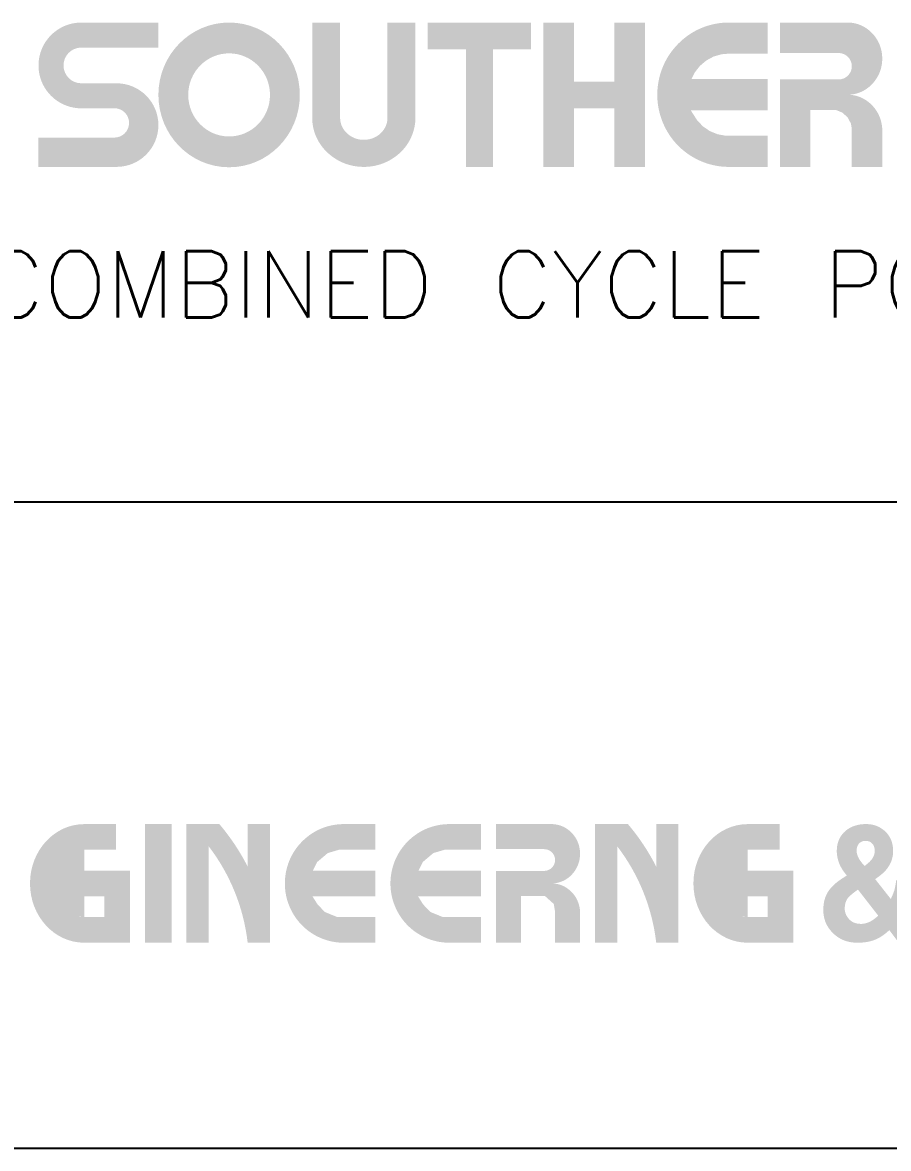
# Model space of a CAD drawing. Header units: millimetres. Extents: x 162 to 582, y 91 to 388.
# Drawn here: x 520.16 to 530.69, y 134.9 to 148.6 of the extents above; entities that cross this region are included whole.
import ezdxf

# ---------------------------------------------------------------- set-up
doc = ezdxf.new("R2010")
doc.units = ezdxf.units.MM
doc.layers.add('0_Title Block', color=7, linetype='Continuous')
doc.styles.get("Standard").update_dxf_attribs({"font": 'txt.shx', "bigfont": 'bigfont.shx'})

# ---------------------------------------------------------------- blocks, each defined once
blk = doc.blocks.new('GE&DAEWOO_TEMPLATE')
h = blk.add_hatch(color=0)
h.dxf.hatch_style = 1
h.paths.add_polyline_path([(359.0413957731532, 57.25385302777572, 1.035759698811797), (359.0780403342344, 56.21110791327897), (359.4431727743299, 56.21110791327894, -1), (359.4431727743299, 55.85395926097507), (358.519379327078, 55.85395926097507), (358.519379327078, 55.49731623438069), (359.4699212422904, 55.49731623438069, 1), (359.4699212422904, 56.5142540039525), (359.0413957731532, 56.5142540039525, -1), (359.0413957731532, 56.9494191594486), (359.9783901270762, 56.9494191594486), (359.9783901270762, 57.25385302777572)])
h = blk.add_hatch(color=0)
h.dxf.hatch_style = 1
edge = h.paths.add_edge_path()
edge.add_ellipse((360.8388690325858, 56.37322278879776), major_axis=(0, 0.880630238977957), ratio=0.9771171456799085, start_angle=0, end_angle=360)
edge = h.paths.add_edge_path(flags=16)
edge.add_ellipse((360.8388690325858, 56.37322278879776), major_axis=(0, 0.5057271844221601), ratio=0.9835846131046976, start_angle=0, end_angle=360)
h = blk.add_hatch(color=0)
h.dxf.hatch_style = 1
h.paths.add_polyline_path([(362.1896843105256, 57.25385302777572), (361.849918393734, 57.25385302777572), (361.849918393734, 56.09418825791764), (361.8508242978338, 56.06242267163942), (361.8535252382578, 56.03069885944225), (361.8579960571933, 55.99912582205887), (361.8642115968273, 55.96781256022209), (361.8721466993469, 55.93686807466457), (361.8817762069392, 55.9064013661191), (361.8930749617914, 55.87652143531848), (361.9060205546012, 55.84733507475484), (361.9206376980346, 55.8188900524916), (361.9368860392445, 55.79123369919267), (361.954695653568, 55.76442941034165), (361.9739966163423, 55.73854058142219), (361.9947190029044, 55.71363060791798), (362.0167928885915, 55.68976288531262), (362.0401483487406, 55.6670008090898), (362.0647154586887, 55.64540777473316), (362.0904242937733, 55.62504717772637), (362.1172049293311, 55.60598241355305), (362.1449874406994, 55.58827687769687), (362.1737019032154, 55.57199396564145), (362.2032783922159, 55.55719707287049), (362.2336469830383, 55.54394959486761), (362.2647377510195, 55.53231492711647), (362.296480271526, 55.52235573556077), (362.3287590162855, 55.51406394460867), (362.3614570838457, 55.50741394920456), (362.3944800731318, 55.50240996491405), (362.427733583069, 55.49905620730281), (362.4611232125827, 55.49735689193648), (362.4945545605981, 55.49731623438069), (362.5279332260405, 55.49893845020109), (362.5611648078352, 55.50222775496331), (362.5941549049076, 55.50718836423303), (362.6268091161828, 55.51382449357587), (362.6590330405861, 55.52214035855748), (362.6907322770429, 55.5321401747435), (362.7218191366977, 55.54379596291821), (362.7522202422664, 55.55702004645055), (362.7818566938757, 55.571758240552), (362.8106493842356, 55.58795743234985), (362.8385192060558, 55.60556450897143), (362.8653870520465, 55.62452635754397), (362.8911738149174, 55.64478986519477), (362.9158003873782, 55.66630191905112), (362.9391876621391, 55.68900940624032), (362.96125653191, 55.71285921388966), (362.9819278894005, 55.7377982291264), (363.0011226273208, 55.76377333907784), (363.018775073022, 55.79073028516115), (363.0348939607728, 55.81859285208736), (363.049454879024, 55.84726506388573), (363.0624251456885, 55.87665023959164), (363.0737720786794, 55.90665169824055), (363.0834629959102, 55.93717275886775), (363.0914652152937, 55.96811674050869), (363.0977460547432, 55.99938696219874), (363.1022728321718, 56.03088674297334), (363.1050128654927, 56.06251940186786), (363.1059334726189, 56.09418825791921), (363.1059334726191, 57.25385302777572), (362.7661675558271, 57.25385302777572), (362.7661675558272, 56.09418825792082), (362.7657584421082, 56.07992246529912), (362.7645339182569, 56.065691247853), (362.7624896076151, 56.051549555224), (362.7595875530303, 56.03753098835075), (362.7558461922597, 56.02367076784736), (362.7512933563505, 56.0100059567414), (362.7459568763502, 55.99657361806037), (362.7398645833063, 55.98341081483191), (362.7330443082662, 55.97055461008358), (362.7255238822773, 55.95804206684292), (362.7173311363872, 55.94591024813752), (362.7084939016432, 55.93419621699498), (362.6990400090929, 55.9229370364428), (362.6889972897836, 55.91216976950861), (362.6783935747628, 55.90193147921993), (362.667256695078, 55.89225922860439), (362.6556144817765, 55.8831900806895), (362.6434947659059, 55.87476109850289), (362.6308989560112, 55.86699645838338), (362.6177979550615, 55.85988568908782), (362.6042389089524, 55.85343623606225), (362.590272754234, 55.84765692314438), (362.5759504274557, 55.84255657417191), (362.5613228651675, 55.83814401298253), (362.5464410039193, 55.83442806341392), (362.5313557802606, 55.83141754930378), (362.5161181307413, 55.82912129448982), (362.5007789919114, 55.82754812280972), (362.4853893003204, 55.82670685810119), (362.4699999925182, 55.82660632420189), (362.4546620050546, 55.82725534494952), (362.4394262744794, 55.82866274418181), (362.4243437373423, 55.83083734573643), (362.4094653301931, 55.83378797345107), (362.3948010456542, 55.83752884177663), (362.3803470824849, 55.84205020323265), (362.3661427923403, 55.84732226868692), (362.3522275854122, 55.85331523202981), (362.3386408718924, 55.85999928715152), (362.3254220619732, 55.86734462794237), (362.3126105658465, 55.8753214482926), (362.3002457937042, 55.88389994209247), (362.2883671557383, 55.89305030323226), (362.2770140621409, 55.90274272560227), (362.2662259231039, 55.91294740309272), (362.2560421488193, 55.9236345295939), (362.2465021494792, 55.93477429899609), (362.2376453352754, 55.94633690518954), (362.2295111163999, 55.95829254206456), (362.2221371754733, 55.97061352269903), (362.2154964391426, 55.98333816124425), (362.2095771524404, 55.996448915874), (362.2043952865022, 56.00988808193667), (362.199966812464, 56.02359795478074), (362.1963077014617, 56.03752082975468), (362.1934339246309, 56.05159900220687), (362.1913614531073, 56.06577476748582), (362.1901062580271, 56.07999042093991), (362.1896843105256, 56.0941882579161)])
h = blk.add_hatch(color=0)
h.dxf.hatch_style = 1
h.paths.add_polyline_path([(363.7197821962554, 56.92777785199881), (363.7197821962554, 55.49731623438069), (364.0492432542193, 55.49731623438069), (364.0492432542193, 56.92777785199881), (364.5125202646799, 56.92777785199881), (364.5125202646799, 57.25385302777572), (363.2565051857948, 57.25385302777572), (363.2565051857948, 56.92777785199881)])
h = blk.add_hatch(color=0)
h.dxf.hatch_style = 1
h.paths.add_polyline_path([(365.5278904511708, 56.53611316441744), (365.0338460764943, 56.53611316441744), (365.0338460764943, 57.25385302777572), (364.6630919778557, 57.25385302777572), (364.6630919778557, 55.49731623438069), (365.0338460764943, 55.49731623438069), (365.0338460764943, 56.21033241317808), (365.5278904511708, 56.21033241317808), (365.5278904511708, 55.49731623438069), (365.8986445513527, 55.49731623438069), (365.8986445513527, 57.25385302777572), (365.5278904511708, 57.25385302777572)])
h = blk.add_hatch(color=0)
h.dxf.hatch_style = 1
h.paths.add_polyline_path([(366.6527816375925, 57.21200276352873), (366.6164749094318, 57.19937896211249), (366.5808103711573, 57.18514035264664), (366.5458372535493, 57.16926582124161), (366.5116064855538, 57.15179511639685), (366.4781730435113, 57.13278100633295), (366.4455919037624, 57.11227625927052), (366.4139180426477, 57.09033364343018), (366.3832064365074, 57.06700592703257), (366.3535120616823, 57.04234587829826), (366.3248898945126, 57.01640626544791), (366.297394911339, 56.98923985670217), (366.2710820885019, 56.96089942028154), (366.2460064023418, 56.93143772440675), (366.2222228291993, 56.90090753729834), (366.1997863454146, 56.86936162717697), (366.1787519273284, 56.83685276226322), (366.1591745512814, 56.80343371077775), (366.1411091936136, 56.76915724094114), (366.1246108306658, 56.73407612097402), (366.1097335019127, 56.69824393315456), (366.0964726576429, 56.66176166679716), (366.0848169619643, 56.62472580772794), (366.0747783460766, 56.58721074015128), (366.0663687411798, 56.54929084827162), (366.0596000784737, 56.51104051629333), (366.0544842891586, 56.47253412842085), (366.051033304434, 56.43384606885854), (366.0492590555001, 56.39505072181083), (366.0491734735567, 56.35622247148217), (366.0507884898038, 56.31743570207692), (366.0541160354413, 56.27876479779948), (366.0591680416692, 56.24028414285426), (366.0659564396873, 56.20206812144571), (366.0744678257894, 56.16419010857388), (366.084635646219, 56.12672014282785), (366.096425894019, 56.08972850144787), (366.1098061113071, 56.0532855057825), (366.1247438402006, 56.01746147718036), (366.1412066228174, 55.9823267369901), (366.1591620012753, 55.94795160656028), (366.1785775176916, 55.91440640723954), (366.1994207141842, 55.88176146037647), (366.2216591328706, 55.85008708731966), (366.2452603158687, 55.81945360941781), (366.270191805296, 55.78993134801944), (366.2964211432701, 55.76159062447317), (366.3239122497646, 55.734497166458), (366.3525903947261, 55.70867137786873), (366.3823840635167, 55.68414445409343), (366.4132268860865, 55.66095473926218), (366.4450524923855, 55.63914057750497), (366.4777945123637, 55.61874031295179), (366.5113865759714, 55.59979228973263), (366.5457623131585, 55.58233485197755), (366.5808553538753, 55.56640634381648), (366.6165993280719, 55.55204510937948), (366.6529278656981, 55.53928949279653), (366.6897745967043, 55.52817783819761), (366.7270731510405, 55.51874848971278), (366.7647571491677, 55.51103971261223), (366.8027530685119, 55.50504858401644), (366.840977808821, 55.50075856449904), (366.8793494972628, 55.49817824948033), (366.9177862610051, 55.49731623438069), (367.3913681302938, 55.49731623438069), (367.3913681302938, 55.87756552513967), (366.8751120297927, 55.8775655251397), (366.7817440879596, 55.89475936510973), (366.6887125563638, 55.93282656684853), (366.6055084524165, 55.98962459035373), (366.5345599171061, 56.06307438510984), (366.4566482385877, 56.18545998569874), (367.3913681302938, 56.18545998569874), (367.3913681302938, 56.56570927645767), (366.4644604712284, 56.56570927645656), (366.5047874126783, 56.64622959412013), (366.5682292663764, 56.72663699867074), (366.6459593079736, 56.79231306910299), (366.7340560379525, 56.83974437842637), (366.8306623583109, 56.86805473341313), (366.9011989801945, 56.87360373701674), (367.3913681302938, 56.87360373701674), (367.3913681302938, 57.25385302777572), (366.9177862610051, 57.25385302777572), (366.8793663193156, 57.25298136225349), (366.840990621826, 57.25037808468471), (366.8027450496854, 57.24606077356609), (366.7647154840428, 57.24004700739444), (366.7269878060471, 57.23235436466649), (366.6896478968473, 57.223000423879)])
h = blk.add_hatch(color=0)
h.dxf.hatch_style = 1
h.paths.add_polyline_path([(368.2550887082041, 56.88317253449992, -1), (368.2550887082041, 56.56092487771606), (367.5419398434695, 56.56092487771606), (367.5419398434695, 55.49731623438061), (367.9126203367454, 55.49731623438061), (367.9126203367454, 56.19024438444026), (368.2227081760806, 56.19024438444026), (368.3017573762766, 56.15713789091502), (368.3639862831153, 56.1010906783916), (368.4049976521724, 56.02515777700783), (368.4162125365959, 55.95777068060929), (368.4162125365959, 55.49731623438061), (368.7868930298716, 55.49731623438061), (368.7868930298716, 55.93645043272939), (368.7864576140341, 55.95612254356168), (368.7851594842853, 55.97579038324034), (368.7830108172701, 55.99540386083174), (368.7800237896338, 56.01491288540225), (368.7762105780216, 56.03426736601823), (368.7715833590786, 56.05341721174604), (368.76615430945, 56.07231233165203), (368.759935605781, 56.09090263480257), (368.7529394247168, 56.10913803026402), (368.7451777620897, 56.12696863151386), (368.7366329707426, 56.14438613596606), (368.727307389325, 56.16138729118907), (368.7172303167735, 56.17794424579408), (368.7064310520242, 56.19402914839226), (368.6949388940138, 56.20961414759475), (368.6827831416787, 56.22467139201277), (368.6699930939551, 56.23917303025745), (368.6565980497795, 56.25309121094), (368.6426273080884, 56.26639808267156), (368.6281101678181, 56.2790657940633), (368.6130759279051, 56.29106649372642), (368.5975538872858, 56.30237233027206), (368.5815733448966, 56.31295545231141), (368.5651635996738, 56.32278800845563), (368.548353950554, 56.33184214731592), (368.5311736964733, 56.3400900175034), (368.5136521363685, 56.34750376762929), (368.4958185691758, 56.35405554630475), (368.4777033676268, 56.35972408121141), (368.4593492468281, 56.36453599283108), (368.4408022808665, 56.368491507396), (368.4221077958914, 56.37158237670469), (368.4033111180521, 56.37380035255559), (368.3844575734978, 56.37513718674725), (368.365592488378, 56.37558463107818), (368.387969864324, 56.37622206544032), (368.4103358837166, 56.37812063530387), (368.4326086641103, 56.38125974083468), (368.4547063230592, 56.38561878219851), (368.4765469781178, 56.39117715956117), (368.4980487468405, 56.39791427308845), (368.5191297467816, 56.40580952294613), (368.5397080954954, 56.41484230930003), (368.5597202690394, 56.42500703995543), (368.5791717316647, 56.43632724024093), (368.5980248473885, 56.44875750349793), (368.6162359122127, 56.46224594529886), (368.633761222139, 56.47674068121604), (368.6505570731696, 56.49218982682194), (368.6665797613063, 56.50854149768891), (368.6817855825508, 56.52574380938935), (368.6961308329053, 56.54374487749564), (368.7095718083714, 56.56249281758019), (368.7220648049511, 56.58193574521539), (368.7335661186464, 56.60202177597358), (368.744032045459, 56.62269902542722), (368.7534188813909, 56.64391560914866), (368.7616829224439, 56.66561964271033), (368.76878046462, 56.68775924168455), (368.774667803921, 56.71028252164378), (368.7793350171788, 56.73312662554116), (368.7828247345373, 56.75621112935706), (368.7851412081458, 56.77946769983889), (368.7862877451562, 56.80282830719153), (368.7862676527205, 56.82622492161998), (368.7850842379905, 56.84958951332916), (368.7827408081181, 56.87285405252406), (368.779240670255, 56.89595050940959), (368.7745871315534, 56.91881085419075), (368.7687834991649, 56.94136705707245), (368.7618330802414, 56.96355108825966), (368.753739181935, 56.98529491795733), (368.7445051113972, 57.00653051637043), (368.7341395001818, 57.02719376374108), (368.7227018625614, 57.04725381965763), (368.7102446944937, 57.06666753415654), (368.6968139316193, 57.08538631350565), (368.6824555095795, 57.10336156397284), (368.6672153640155, 57.12054469182598), (368.6511394305683, 57.13688710333292), (368.6342736448789, 57.15234020476154), (368.6166639425886, 57.16685540237968), (368.5983562593383, 57.18038410245524), (368.5793965307693, 57.19287771125603), (368.5598306925224, 57.20428763504997), (368.5397046802389, 57.21456528010489), (368.5190644272993, 57.22366208455591), (368.4979582752628, 57.23157370940976), (368.4764542574425, 57.2383130725043), (368.4546274111751, 57.24386380430205), (368.4325527737981, 57.24820953526556), (368.4103053826482, 57.25133389585731), (368.3879602750625, 57.25322051653987), (368.365592488378, 57.25385302777572), (367.5419398434695, 57.25385302777572), (367.5419398434695, 56.88317253449992)])
h = blk.add_hatch(color=0)
h.dxf.hatch_style = 1
edge = h.paths.add_edge_path()
edge.add_ellipse((359.0759976291633, 46.77768069049732), major_axis=(0, 0.7215676394905111), ratio=0.9144614777091226, start_angle=0, end_angle=180)
edge.add_line((359.0759976291633, 46.0561130510068), (359.6334101666492, 46.0561130510068))
edge.add_line((359.6334101666492, 46.0561130510068), (359.6334101666492, 46.93388327286425))
edge.add_line((359.6334101666492, 46.93388327286425), (359.3210050019154, 46.93388327286425))
edge.add_line((359.3210050019154, 46.93388327286425), (359.0085998371816, 46.93388327286425))
edge.add_line((359.0085998371816, 46.93388327286425), (359.0085998371816, 46.62147810813041))
edge.add_line((359.0085998371816, 46.62147810813042), (359.3210050019154, 46.62147810813042))
edge.add_line((359.3210050019154, 46.62147810813042), (359.3210050019154, 46.36851821574076))
edge.add_line((359.3210050019154, 46.36851821574076), (359.0147114830718, 46.36851821574079))
edge.add_ellipse((359.0759976291633, 46.77768069049732), major_axis=(0, 0.4091624747565734), ratio=0.8483640974824238, start_angle=360, end_angle=540, ccw=False)
edge.add_line((359.0759976291633, 47.18684316525389), (359.4637117199148, 47.18684316525389))
edge.add_line((359.4637117199147, 47.18684316525389), (359.4637117199147, 47.49924832998783))
edge.add_line((359.4637117199147, 47.49924832998782), (359.0759976291633, 47.49924832998782))
h = blk.add_hatch(color=0)
h.dxf.hatch_style = 1
h.paths.add_polyline_path([(359.8153812499133, 46.05611305100682), (360.1383480648548, 46.05611305100682), (360.1383480648548, 47.49924832998782), (359.8153812499133, 47.49924832998782)])
h = blk.add_hatch(color=0)
h.dxf.hatch_style = 1
h.paths.add_polyline_path([(361.3354242768895, 47.49924832998782), (361.0647457021026, 47.49924832998782), (361.0647457021024, 46.98176965468618, 0.05899357229426518), (360.7201863777774, 47.49924832998782), (360.3203191481189, 47.49924832998782), (360.3203191481189, 46.0561130510068), (360.5909977229059, 46.0561130510068), (360.5909977229059, 47.22856975520085, -0.135670494216322), (361.0647457021026, 46.0561130510068), (361.3354242768895, 46.0561130510068)])
h = blk.add_hatch(color=0)
h.dxf.hatch_style = 1
h.paths.add_polyline_path([(361.8521684266342, 46.62147810813038), (362.6201154783319, 46.62147810813038), (362.6201154783319, 46.93388327286425), (361.8585867997499, 46.93388327286335), (361.9108383825737, 47.03821337815123), (362.0398804148386, 47.14724424222401), (362.1750078707061, 47.18684316525388), (362.6201154783319, 47.18684316525388), (362.6201154783319, 47.49924832998782), (362.2310301454052, 47.49924832998782), (362.1994650945181, 47.49853218713712), (362.1679363937752, 47.49639338667781), (362.1365146014003, 47.49284637074905), (362.105270275617, 47.48790558149005), (362.0742739746489, 47.48158546103993), (362.0435962567196, 47.47390045153789), (362.013307680053, 47.46486499512309), (361.9834788028725, 47.45449353393474), (361.9541775359785, 47.44279537895099), (361.9254443263891, 47.42975318342508), (361.8973210163015, 47.41539960392423), (361.8698527731706, 47.39977799375652), (361.8430847644515, 47.38293170623004), (361.8170621575991, 47.36490409465289), (361.7918301200683, 47.34573851233316), (361.7674338193142, 47.32547831257892), (361.7439184227915, 47.30416684869829), (361.7213290979552, 47.28184747399935), (361.6997110122603, 47.2585635417902), (361.6791093331618, 47.23435840537893), (361.6595692281145, 47.20927541807363), (361.6411358645736, 47.18335793318238), (361.6238544099937, 47.1566493040133), (361.6077700318299, 47.12919288387447), (361.5929278975372, 47.10103202607398), (361.5793731745704, 47.07221008391991), (361.5671502606745, 47.04277107953367), (361.5562554178982, 47.01279798370358), (361.5466793329007, 46.98237006724253), (361.5384318081154, 46.9515484427159), (361.5315226459763, 46.92039422268904), (361.5259616489171, 46.8889685197273), (361.5217586193714, 46.85733244639603), (361.5189233597732, 46.82554711526058), (361.517465672556, 46.79367363888629), (361.5173953601537, 46.76177312983853), (361.5187222249999, 46.72990670068263), (361.5214560695285, 46.698135463984), (361.5256066961732, 46.66652053230789), (361.5311839073677, 46.63512301821972), (361.5381766908966, 46.60400320514289), (361.5465303675334, 46.57321863537265), (361.556216997846, 46.5428270472752), (361.5672099150916, 46.51288621545532), (361.5794824525274, 46.48345391451784), (361.5930079434103, 46.45458791906756), (361.6077597209975, 46.42634600370924), (361.623711118546, 46.39878594304767), (361.6408354693129, 46.37196551168769), (361.6591061065554, 46.34594248423403), (361.6784963635306, 46.32077463529156), (361.6989795734954, 46.296519739465), (361.7205290697069, 46.27323557135921), (361.7431152095417, 46.25097613151239), (361.7666765962916, 46.22975818335391), (361.7911544749695, 46.20960735638685), (361.8164943172781, 46.19055515337675), (361.8426415949199, 46.17263307708912), (361.8695417795977, 46.15587263028951), (361.8971403430143, 46.14030531574346), (361.9253827568722, 46.1259626362165), (361.9542144928744, 46.11287609447413), (361.9835810227232, 46.10107719328192), (362.0134278181216, 46.09059743540537), (362.0437003507724, 46.08146832361004), (362.0743440923779, 46.07372136066142), (362.1053045068452, 46.0673879845355), (362.1365211895069, 46.06246579385325), (362.1679258668681, 46.05894120015481), (362.199451273858, 46.05682126526455), (362.2310301454052, 46.0561130510068), (362.6201154783319, 46.0561130510068), (362.6201154783319, 46.36851821574075), (362.1537831061993, 46.36851821574075), (362.0043261620347, 46.42967390722707), (361.9161790937247, 46.52092856170863)])
h = blk.add_hatch(color=0)
h.dxf.hatch_style = 1
h.paths.add_polyline_path([(363.4526275952176, 47.49639338667781), (363.4212058028427, 47.49284637074905), (363.3899614770593, 47.48790558149005), (363.3589651760913, 47.48158546103993), (363.328287458162, 47.47390045153789), (363.2979988814953, 47.46486499512309), (363.2681700043148, 47.45449353393474), (363.2388687374208, 47.44279537895099), (363.2101355278314, 47.42975318342508), (363.1820122177438, 47.41539960392423), (363.1545439746129, 47.39977799375652), (363.1277759658939, 47.38293170623004), (363.1017533590415, 47.36490409465289), (363.0765213215107, 47.34573851233316), (363.0521250207565, 47.32547831257892), (363.0286096242338, 47.30416684869829), (363.0060202993975, 47.28184747399935), (362.9844022137027, 47.2585635417902), (362.9638005346042, 47.23435840537893), (362.9442604295568, 47.20927541807363), (362.9258270660159, 47.18335793318238), (362.908545611436, 47.1566493040133), (362.8924612332722, 47.12919288387447), (362.8776190989795, 47.10103202607398), (362.8640643760127, 47.07221008391991), (362.8518414621168, 47.04277107953367), (362.8409466193406, 47.01279798370358), (362.831370534343, 46.98237006724253), (362.8231230095578, 46.9515484427159), (362.8162138474187, 46.92039422268905), (362.8106528503595, 46.8889685197273), (362.8064498208138, 46.85733244639603), (362.8036145612156, 46.82554711526058), (362.8021568739983, 46.79367363888629), (362.8020865615961, 46.76177312983853), (362.8034134264423, 46.72990670068263), (362.8061472709709, 46.698135463984), (362.8102978976156, 46.66652053230789), (362.81587510881, 46.63512301821972), (362.822867892339, 46.60400320514289), (362.8312215689757, 46.57321863537265), (362.8409081992884, 46.5428270472752), (362.8519011165339, 46.51288621545531), (362.8641736539697, 46.48345391451785), (362.8776991448526, 46.45458791906756), (362.8924509224398, 46.42634600370924), (362.9084023199883, 46.39878594304767), (362.9255266707553, 46.37196551168769), (362.9437973079978, 46.34594248423403), (362.9631875649729, 46.32077463529156), (362.9836707749378, 46.296519739465), (363.0052202711493, 46.27323557135921), (363.027806410984, 46.25097613151239), (363.051367797734, 46.22975818335391), (363.0758456764119, 46.20960735638685), (363.1011855187204, 46.19055515337675), (363.1273327963622, 46.17263307708912), (363.1542329810401, 46.15587263028951), (363.1818315444566, 46.14030531574346), (363.2100739583145, 46.1259626362165), (363.2389056943167, 46.11287609447413), (363.2682722241656, 46.10107719328192), (363.298119019564, 46.09059743540537), (363.3283915522147, 46.08146832361004), (363.3590352938203, 46.07372136066142), (363.3899957082875, 46.0673879845355), (363.4212123909492, 46.06246579385325), (363.4526170683105, 46.05894120015481), (363.4841424753004, 46.05682126526455), (363.5157213468475, 46.0561130510068), (363.9048066797742, 46.0561130510068), (363.9048066797742, 46.36851821574075), (363.4384743076416, 46.36851821574075), (363.289017363477, 46.42967390722707), (363.2008702951671, 46.52092856170863), (363.1368596280765, 46.62147810813038), (363.9048066797742, 46.62147810813038), (363.9048066797742, 46.93388327286425), (363.1432780011922, 46.93388327286335), (363.1955295840161, 47.03821337815123), (363.324571616281, 47.14724424222401), (363.4596990721484, 47.18684316525388), (363.9048066797742, 47.18684316525388), (363.9048066797742, 47.49924832998782), (363.5157213468475, 47.49924832998782), (363.4841562959604, 47.49853218713712)])
h = blk.add_hatch(color=0)
h.dxf.hatch_style = 1
h.paths.add_polyline_path([(365.0662650078599, 47.31302964019652), (365.0568680749747, 47.32951057842699), (365.0466335163919, 47.34546049555642), (365.0355990719097, 47.36083946795242), (365.0238024813265, 47.3756075719826), (365.0112814844405, 47.38972488401464), (364.99807382105, 47.40315148041613), (364.9842172309532, 47.41584743755473), (364.9697494539483, 47.42777283179804), (364.9547082298338, 47.43888773951372), (364.9391312984078, 47.44915223706938), (364.9230563994686, 47.45852640083265), (364.9065212728144, 47.46697030717118), (364.8895636563864, 47.47444405863408), (364.8722232666365, 47.48094409039177), (364.8545559983658, 47.48648101547992), (364.83662350074, 47.49104138501595), (364.8184874229252, 47.49461175011731), (364.8002094140872, 47.49717866190144), (364.7818511233922, 47.49872867148581), (364.7634742000062, 47.49924832998782), (364.0867777630384, 47.49924832998782), (364.0867777630384, 47.19470469669311), (364.6726865181146, 47.19470469669311, -1), (364.6726865181146, 46.92995250714466), (364.0867777630384, 46.92995250714466), (364.0867777630384, 46.0561130510068), (364.3913213963331, 46.0561130510068), (364.3913213963331, 46.62540887384996), (364.6808289607329, 46.62540887384996), (364.7895766511253, 46.52746396007146), (364.8050626128886, 46.43441315733814), (364.8050626128886, 46.0561130510068), (365.1096062461834, 46.0561130510068), (365.1096062461834, 46.41689687075207), (365.1092485172941, 46.43305908110874), (365.1081820000173, 46.44921778237156), (365.1064166984398, 46.46533182083753), (365.1039626166481, 46.48136004280366), (365.1008297587288, 46.49726129456695), (365.0970281287683, 46.51299442242444), (365.0925677308537, 46.5285182726731), (365.0874585690713, 46.54379169160993), (365.0817106475077, 46.55877352553196), (365.0753338216975, 46.57342278867627), (365.0683135930915, 46.58773265980523), (365.060651883077, 46.60170046678657), (365.0523727630707, 46.61530332747972), (365.0435003044889, 46.62851835974419), (365.0340585787484, 46.64132268143933), (365.0240716572655, 46.65369341042468), (365.0135636114568, 46.66560766455966), (365.0025585127387, 46.6770425617037), (364.9910804325277, 46.68797521971626), (364.9791534422405, 46.69838275645682), (364.9668016132936, 46.70824228978481), (364.9540490171033, 46.71753093755964), (364.9409197250862, 46.72622581764082), (364.927437808659, 46.73430404788779), (364.9136273392379, 46.74174274615996), (364.8995123882395, 46.74851903031681), (364.8851170270805, 46.75461001821782), (364.8704653271772, 46.75999282772239), (364.8555822421548, 46.76464998192188), (364.840502865885, 46.76860335166843), (364.8252650519104, 46.77185312282985), (364.8099060392832, 46.77439251884982), (364.7944630670554, 46.77621476317196), (364.778973374279, 46.7773130792399), (364.7634742000062, 46.77768069049733), (364.7818590017365, 46.77820439374084), (364.8002344731512, 46.77976422053183), (364.8185333412807, 46.78234324646114), (364.8366883331557, 46.78592454711954), (364.8546321758066, 46.79049119809781), (364.8722975962639, 46.79602627498676), (364.8896173215584, 46.80251285337717), (364.9065240787204, 46.80993400885983), (364.9229656777574, 46.81828514700013), (364.9389466079876, 46.82758559573458), (364.9544359484456, 46.83779804986628), (364.9693977928057, 46.84887988219374), (364.9837962347426, 46.86078846551533), (364.9975953679312, 46.87348117262958), (365.0107592860462, 46.88691537633494), (365.023252082762, 46.90104844942985), (365.0350378517537, 46.91583776471273), (365.0460806866957, 46.93124069498211), (365.0563446812629, 46.94721461303638), (365.0657939291299, 46.963716891674), (365.0743925239714, 46.98070490369349), (365.082104559462, 46.99813602189322), (365.0888941292766, 47.0159676190717), (365.0947253270897, 47.03415706802737), (365.0995622465762, 47.05266174155869), (365.1033967350606, 47.07142999758098), (365.1062638166114, 47.09039576133827), (365.1081669847089, 47.1095028916054), (365.1091089564425, 47.12869549647188), (365.1090924489017, 47.14791768402716), (365.1081201791759, 47.16711356236075), (365.1061948643544, 47.18622723956219), (365.1033192215268, 47.20520282372091), (365.0994959677824, 47.22398442292648), (365.0947278202108, 47.24251614526833), (365.0890174959011, 47.26074209883596), (365.082367711943, 47.2786063917189), (365.0747811854256, 47.29605313200663)])
h = blk.add_hatch(color=0)
h.dxf.hatch_style = 1
h.paths.add_polyline_path([(366.0360038834312, 46.05611305100682), (366.3066824582181, 46.05611305100682), (366.3066824582181, 47.49924832998784), (366.0360038834312, 47.49924832998784), (366.036003883431, 46.98176965468618, 0.05899357229426515), (365.691444559106, 47.49924832998784), (365.2915773294475, 47.49924832998784), (365.2915773294475, 46.05611305100682), (365.5622559042345, 46.05611305100682), (365.5622559042345, 47.22856975520085, -0.135670494216322)])
h = blk.add_hatch(color=0)
h.dxf.hatch_style = 1
edge = h.paths.add_edge_path()
edge.add_ellipse((367.1484993513578, 46.77768069049732), major_axis=(0, 0.7215676394905111), ratio=0.9144614777091226, start_angle=0, end_angle=180)
edge.add_line((367.1484993513578, 46.0561130510068), (367.7059118888437, 46.0561130510068))
edge.add_line((367.7059118888437, 46.0561130510068), (367.7059118888437, 46.93388327286425))
edge.add_line((367.7059118888437, 46.93388327286425), (367.3935067241099, 46.93388327286425))
edge.add_line((367.3935067241099, 46.93388327286425), (367.0811015593761, 46.93388327286425))
edge.add_line((367.0811015593761, 46.93388327286425), (367.0811015593761, 46.62147810813041))
edge.add_line((367.0811015593761, 46.6214781081304), (367.3935067241099, 46.6214781081304))
edge.add_line((367.3935067241099, 46.6214781081304), (367.3935067241099, 46.36851821574075))
edge.add_line((367.3935067241099, 46.36851821574076), (367.0872132052663, 46.36851821574079))
edge.add_ellipse((367.1484993513578, 46.77768069049732), major_axis=(0, 0.4091624747565734), ratio=0.8483640974824238, start_angle=360, end_angle=540, ccw=False)
edge.add_line((367.1484993513578, 47.18684316525389), (367.5362134421093, 47.18684316525389))
edge.add_line((367.5362134421092, 47.18684316525389), (367.5362134421092, 47.49924832998783))
edge.add_line((367.5362134421092, 47.49924832998782), (367.1484993513578, 47.49924832998782))
h = blk.add_hatch(color=0)
h.dxf.hatch_style = 1
h.paths.add_polyline_path([(368.7229561807901, 46.8458442618395), (368.7428844009831, 46.8601865415239), (368.7614538788903, 46.8743778498432), (368.7789665572418, 46.8887201295276), (368.7952714646725, 46.90321338057711), (368.8103686011824, 46.9177066316266), (368.8242579667715, 46.9321998826761), (368.8304477927405, 46.93929553683577), (368.8452429865202, 46.95726112928253), (368.8586794380141, 46.97583060718971), (368.8706061758569, 46.99470202782707), (368.8813251427789, 47.01387539119466), (368.890685367415, 47.03365264002261), (368.8986868497653, 47.05373183158078), (368.9053295898296, 47.07411296586913), (368.9106135876081, 47.0950979856179), (368.9145388431007, 47.11638494809684), (368.9172563276725, 47.1381248246711), (368.9184640985933, 47.16016664397556), (368.9186150699584, 47.17013075407208), (368.9180111844979, 47.19443714385301), (368.9160485567517, 47.21783770544334), (368.9128781580846, 47.2404834102082), (368.9083490171316, 47.26222328678246), (368.9024611338928, 47.28320830653119), (368.8953654797331, 47.30343846945446), (368.8870620546527, 47.32276280418714), (368.8773998872863, 47.3413322820943), (368.8663789776341, 47.35914690317598), (368.8541502970611, 47.37605569606707), (368.8405628742022, 47.39220963213265), (368.8257676804225, 47.40745774000766), (368.8101582312477, 47.42159459963767), (368.7916481519101, 47.43599132801137), (368.7733806167331, 47.44852195131458), (368.7546601674609, 47.45954286096679), (368.7351848613631, 47.46935599969824), (368.7154076125352, 47.47781039614377), (368.6948755068817, 47.48475507893832), (368.6738904871329, 47.49049199081207), (368.6523015819238, 47.49487016039996), (368.6301087912542, 47.49788958770193), (368.6074630864894, 47.49939930135292), (368.5908562363285, 47.49985221544823), (368.5660969324523, 47.49924832998782), (368.5422434567666, 47.49758764497174), (368.5189938665413, 47.49487016039996), (368.4964991331416, 47.49094490490739), (368.4747592565674, 47.48596284985912), (368.4537742368186, 47.47992399525516), (368.4333931025302, 47.47267736973041), (368.4139177964325, 47.46437394464996), (368.3951973471602, 47.45501372001382), (368.3772317547134, 47.4444457244569), (368.3600210190922, 47.43282092934429), (368.3435651402964, 47.42013933467598), (368.3337520015649, 47.41168493823042), (368.3179000082296, 47.39628585899032), (368.3035577285451, 47.38013192292475), (368.2904232197815, 47.36337410139876), (368.2787984246689, 47.34571045168218), (368.2683814004771, 47.3272919451401), (368.2593231185712, 47.30826955313763), (368.2516235789511, 47.28834133294457), (368.245282781617, 47.26780922729111), (368.2403007265686, 47.24637129344705), (368.2366774138063, 47.22417850277751), (368.2342618719647, 47.20138182664756), (368.2333560437742, 47.17767932232702), (368.2332050724091, 47.17194241045327), (368.2338089578694, 47.15020253387901), (368.2357715856157, 47.12861362866987), (368.2387910129177, 47.10687375209561), (368.2430182111405, 47.08528484688647), (368.2484531802841, 47.06354497031221), (368.2552468917135, 47.04180509373795), (368.2632483740638, 47.02021618852881), (368.2720047132394, 46.99923116878004), (368.281968823336, 46.97975586268228), (368.292687790258, 46.96073347067981), (368.3043125853707, 46.94171107867733), (368.3168432086738, 46.92314160077017), (368.3302796601677, 46.90472309422809), (368.3444709684869, 46.88645555905113), (368.3548879926788, 46.874075907113), (368.3284680037865, 46.85641225739641), (368.3058222990217, 46.84237192044223), (368.2842333938124, 46.82818061212292), (368.2638522595241, 46.81383833243852), (368.2443769534264, 46.79919411002392), (368.2259584468843, 46.78454988760932), (368.208747711263, 46.76960372246452), (368.1924428038324, 46.75450658595463), (368.1771946959573, 46.73925847807963), (368.1631543590031, 46.72385939883954), (368.1500198502395, 46.70815837686924), (368.1380931123966, 46.69245735489893), (368.1270722027444, 46.67645439019847), (368.1171080926479, 46.66030045413287), (368.1134847798855, 46.65365771406852), (368.1045774693447, 46.63539017889154), (368.0965759869945, 46.61636778688907), (368.0896313041999, 46.59659053806111), (368.083743420961, 46.57590746104255), (368.0789123372779, 46.55446952719849), (368.0749870817853, 46.53212576516385), (368.0721186258485, 46.50902714630371), (368.0703069694672, 46.48517367061807), (368.0694011412767, 46.46041436674184), (368.0694011412767, 46.4527148271218), (368.070005026737, 46.42961620826163), (368.0718166831182, 46.4071214748619), (368.0746851390551, 46.38507965555745), (368.0787613659128, 46.3634907503483), (368.0840453636912, 46.34250573059956), (368.0903861610254, 46.32197362494608), (368.0979347292804, 46.30189443338791), (368.1066910684561, 46.28241912729014), (368.1166551785526, 46.26339673528769), (368.1276760882049, 46.24497822874561), (368.140055740143, 46.22701263629884), (368.1533412202716, 46.20949995794736), (368.1679854426862, 46.19259116505627), (368.1821767510056, 46.17779597127657), (368.1978777729759, 46.16239689203648), (368.2140317090415, 46.14820558371717), (368.2307895305674, 46.13492010358847), (368.2481512375538, 46.12269142301545), (368.2661168300007, 46.11151954199812), (368.2846863079078, 46.1014044605365), (368.3038596712754, 46.09219520726545), (368.3234859487382, 46.08419372491521), (368.3437161116615, 46.07709807075555), (368.3645501600452, 46.0710592161516), (368.3859880938892, 46.06592618973824), (368.4080299131937, 46.06200093424567), (368.4306756179585, 46.05898150694368), (368.4537742368186, 46.0570188791974), (368.4776277125043, 46.0561130510068), (368.4869879371404, 46.0561130510068), (368.5117472410167, 46.05641499373701), (368.5360536307976, 46.05762276465779), (368.559605163753, 46.05973636376918), (368.5825528112481, 46.06245384834095), (368.6048965732826, 46.06607716110335), (368.626636449857, 46.0704553306912), (368.6477724409708, 46.07558835710458), (368.6681535752591, 46.08162721170854), (368.6880817954523, 46.08826995177289), (368.7072551588197, 46.09581852002783), (368.7247678371713, 46.10366903101297), (368.742582458253, 46.11287828428402), (368.7605480506998, 46.12314433711074), (368.7786646145116, 46.13446718949317), (368.7967811783235, 46.14699781279639), (368.8150487135005, 46.16043426429019), (368.8334672200425, 46.17492751533969), (368.8518857265846, 46.19062853730999), (368.8704552044918, 46.20723538747087), (368.8728707463334, 46.20949995794736), (368.9878143352876, 46.0561130510068), (369.3045065250885, 46.0561130510068), (369.0348630210846, 46.39806319295596), (369.049205300769, 46.41859529860942), (369.0627927236278, 46.43897643289779), (369.0756252896613, 46.45920659582104), (369.0875520275041, 46.47898384464902), (369.0985729371563, 46.49876109347697), (369.1089899613481, 46.51808542820963), (369.1185011573494, 46.53725879157722), (369.12710652516, 46.55628118357967), (369.1349570361451, 46.57500163285194), (369.1388822916377, 46.58496574294848), (369.1456760030673, 46.60413910631605), (369.1520168004013, 46.623916355144), (369.1580556550053, 46.64414651806729), (369.1634906241488, 46.66513153781604), (369.1686236505623, 46.68656947166008), (369.1731527915152, 46.70876226232963), (369.177379989738, 46.7314079670945), (369.1810033025004, 46.75465755731972), (369.1843246725325, 46.77836006164026), (369.1870421571043, 46.8028174227863), (369.1880989566599, 46.81414027516871), (368.9556030544076, 46.81414027516871), (368.9528855698358, 46.79073971357838), (368.9495641998036, 46.76794303744843), (368.945487972946, 46.74559927541378), (368.940958831993, 46.72385939883954), (368.9356748342145, 46.70257243636057), (368.9309947218965, 46.68536170073931), (368.9237480963717, 46.66558445191133), (368.9157466140215, 46.64520331762297), (368.9068393034806, 46.62421829787421), (368.8973281074793, 46.60293133539527), (368.8903834246848, 46.58843808434575), (368.7001595046602, 46.82999226850411), (368.7019711610413, 46.83165295352019)])
h.paths.add_polyline_path([(368.5715319015958, 46.99032385823921), (368.5538682518792, 47.00979916433698), (368.5381672299089, 47.02867058497435), (368.5242778643199, 47.04678714878622), (368.5122001551119, 47.06414885577261), (368.5019341022852, 47.08090667729859), (368.4975559326973, 47.08905913101394), (368.4874408512356, 47.11110095031839), (368.480194225711, 47.13268985552754), (368.4759670274882, 47.1538258466414), (368.4746082852023, 47.17375406683446), (368.4761179988533, 47.19821142798048), (368.4807981111713, 47.22040421865003), (368.4886486221565, 47.24003049611289), (368.4995185604436, 47.25739220309929), (368.5063122718731, 47.26539368544952), (368.5224662079387, 47.27898110830844), (368.5410356858458, 47.28849230430967), (368.5624736196899, 47.29392727345322), (368.5820998971527, 47.29528601573911), (368.6062553155685, 47.29347435935794), (368.6276932494126, 47.28773744748418), (368.6461117559547, 47.27837722284804), (368.6613598638297, 47.26539368544952), (368.6741924298631, 47.25029654893963), (368.6840055685946, 47.23248192785796), (368.6906483086589, 47.2119498222045), (368.6942716214213, 47.18870023197925), (368.6948755068817, 47.17194241045327), (368.6933657932307, 47.15035350524413), (368.6889876236428, 47.12936848549535), (368.6815900267529, 47.10898735120701), (368.6711730025611, 47.08905913101394), (368.6578875224324, 47.06973479628127), (368.6459607845896, 47.05539251659687), (368.6319204476354, 47.04059732281716), (368.6157665115699, 47.02550018630727), (368.5973480050277, 47.01010110706719), (368.5766649280092, 46.99409814236668)], flags=16)
h.paths.add_polyline_path([(368.4904602785377, 46.70302535045587), (368.7371474891094, 46.38568354101784), (368.7203896675834, 46.36983154768245), (368.7031789319622, 46.35518732526786), (368.6853643108805, 46.34175087377405), (368.6669458043383, 46.32937122183593), (368.6489802118916, 46.318803226279), (368.6278442207778, 46.30793328799187), (368.6065572582987, 46.29917694881614), (368.5852702958198, 46.29253420875177), (368.5641343047059, 46.28815603916391), (368.542847342227, 46.28574049732234), (368.5292599193681, 46.28528758322703), (368.5049535295872, 46.28634438278273), (368.4821568534572, 46.28936381008471), (368.4607189196132, 46.29449683649808), (368.440639728055, 46.30174346202283), (368.4220702501478, 46.31110368665895), (368.4050104858916, 46.32257751040648), (368.3893094639213, 46.33601396190029), (368.374967184237, 46.35156401250548), (368.368928329633, 46.35926355212554), (368.3556428495043, 46.37873885822329), (368.3450748539474, 46.39866707841635), (368.3373753143273, 46.41904821270472), (368.332393259279, 46.43988226108839), (368.3301286888026, 46.46116922356732), (368.3301286888026, 46.47203916185447), (368.3311854883583, 46.49694943709579), (368.3342049156603, 46.52019902732103), (368.3391869707085, 46.54193890389529), (368.3462826248682, 46.56201809545344), (368.3553409067741, 46.58073854472572), (368.366833237705, 46.59868547248095), (368.3763259265229, 46.60942310409452), (368.3879507216354, 46.62119887057224), (368.4022930013199, 46.63433337933584), (368.4192017942109, 46.64867565902026), (368.4386771003087, 46.66422570962544), (368.4608698909783, 46.68113450251653), (368.4854782234894, 46.69940203769349)], flags=16)
at = {"color": 0}
for p, q in [((398.5, 51.41749211864362), (334.3317435626474, 51.41749211864362)), ((398.5, 43.55202646909962), (334.3317435626474, 43.55202646909962))]:
    blk.add_line(p, q, dxfattribs=at)
at = {"color": 0, "insert": (369.729152342748, 54.47096079258765), "char_height": 0.8064053566001365, "attachment_point": 2}
blk.add_mtext('NAMJEJU COMBINED CYCLE POWER PLANT UNIT (160MW X 1)', dxfattribs=at)

msp = doc.modelspace()

# ---------------------------------------------------------------- block references
at = {"layer": '0_Title Block'}
msp.add_blockref('GE&DAEWOO_TEMPLATE', (161.8305015352284, 91.3438560312203), dxfattribs=at)

doc.saveas('drawing.dxf')
